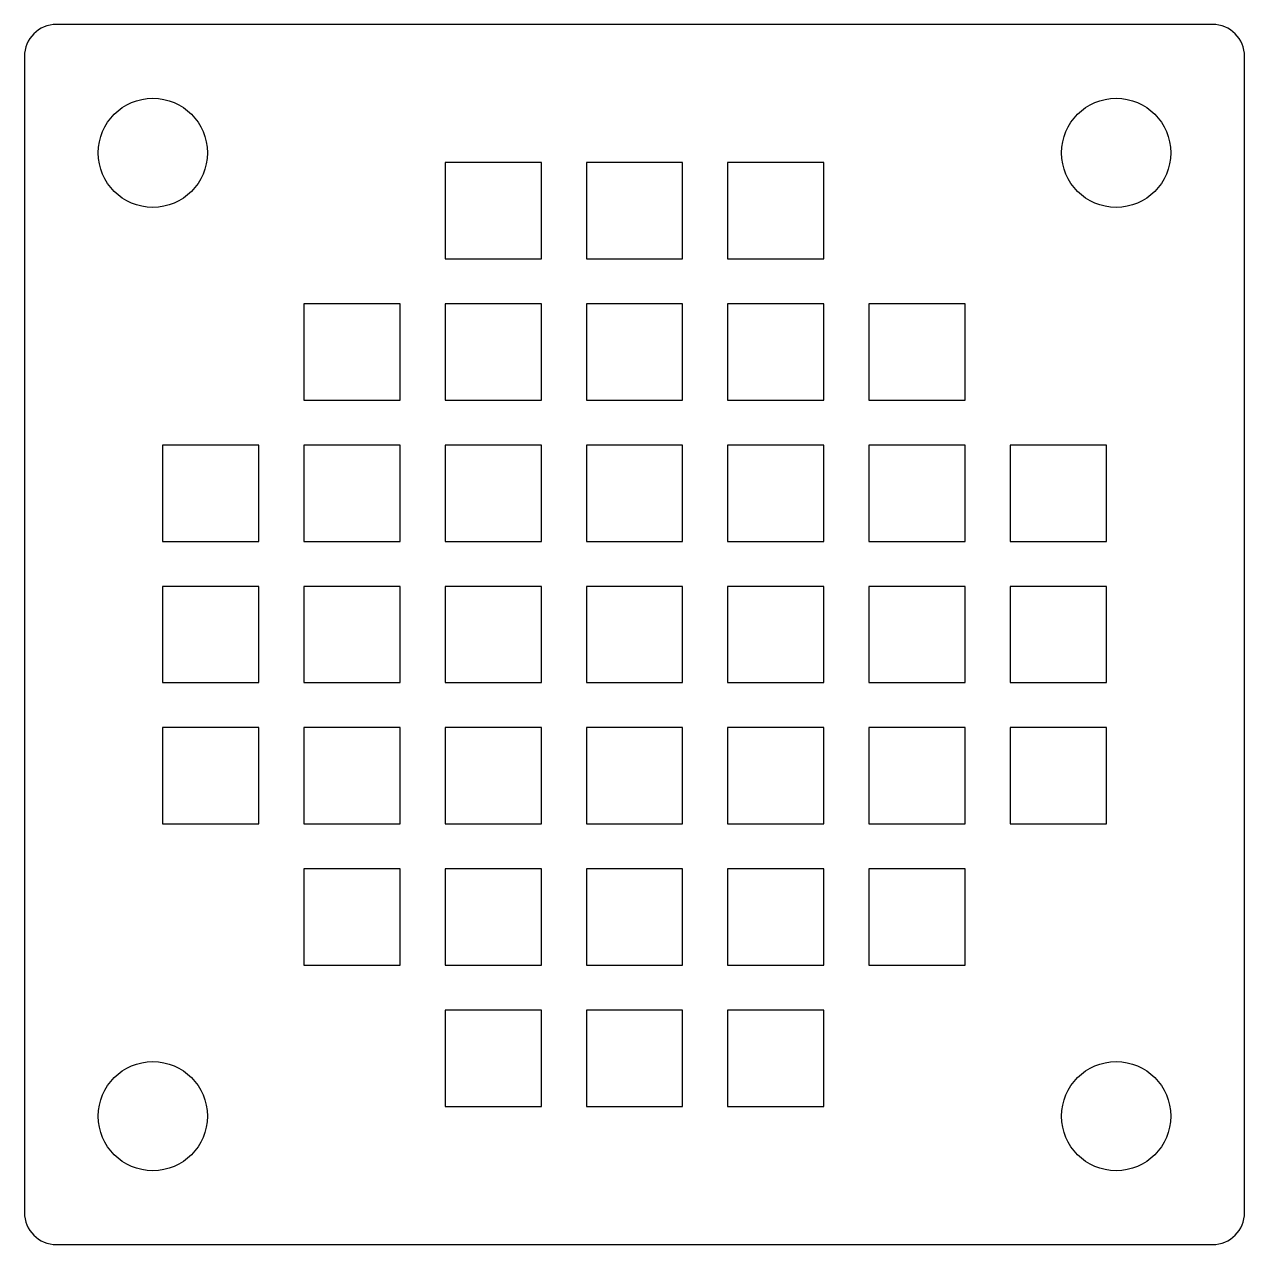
# Model space of a CAD drawing. Header units: millimetres. Extents: x -19 to 19, y -19 to 19.
import ezdxf

# ---------------------------------------------------------------- set-up
doc = ezdxf.new("R2010")
doc.units = ezdxf.units.MM

msp = doc.modelspace()

# ---------------------------------------------------------------- linework, layer by layer
at = {"layer": 'CUT'}
for p, q in [((18, 19), (-18, 19)), ((-19, 18), (-19, -18)), ((19, -18), (19, 18)), ((-2.9, 14.7), (-5.9, 14.7)), ((-5.9, 14.7), (-5.9, 11.7)), ((-2.9, 11.7), (-2.9, 14.7)), ((1.5, 14.7), (-1.5, 14.7)), ((-1.5, 14.7), (-1.5, 11.7)), ((1.5, 11.7), (1.5, 14.7)), ((5.9, 14.7), (2.9, 14.7)), ((2.9, 14.7), (2.9, 11.7)), ((5.9, 11.7), (5.9, 14.7)), ((-5.9, 11.7), (-2.9, 11.7)), ((-1.5, 11.7), (1.5, 11.7)), ((2.9, 11.7), (5.9, 11.7)), ((-7.3, 10.3), (-10.3, 10.3)), ((-10.3, 10.3), (-10.3, 7.3)), ((-7.3, 7.3), (-7.3, 10.3)), ((-2.9, 10.3), (-5.9, 10.3)), ((-5.9, 10.3), (-5.9, 7.3)), ((-2.9, 7.3), (-2.9, 10.3)), ((1.5, 10.3), (-1.5, 10.3)), ((-1.5, 10.3), (-1.5, 7.3)), ((1.5, 7.3), (1.5, 10.3)), ((5.9, 10.3), (2.9, 10.3)), ((2.9, 10.3), (2.9, 7.3)), ((5.9, 7.3), (5.9, 10.3)), ((10.3, 10.3), (7.3, 10.3)), ((7.3, 10.3), (7.3, 7.3)), ((10.3, 7.3), (10.3, 10.3)), ((-10.3, 7.3), (-7.3, 7.3)), ((-5.9, 7.3), (-2.9, 7.3)), ((-1.5, 7.3), (1.5, 7.3)), ((2.9, 7.3), (5.9, 7.3)), ((7.3, 7.3), (10.3, 7.3)), ((-11.7, 5.9), (-14.7, 5.9)), ((-14.7, 5.9), (-14.7, 2.9)), ((-11.7, 2.9), (-11.7, 5.9)), ((-7.3, 5.9), (-10.3, 5.9)), ((-10.3, 5.9), (-10.3, 2.9)), ((-7.3, 2.9), (-7.3, 5.9)), ((-2.9, 5.9), (-5.9, 5.9)), ((-5.9, 5.9), (-5.9, 2.9)), ((-2.9, 2.9), (-2.9, 5.9)), ((1.5, 5.9), (-1.5, 5.9)), ((-1.5, 5.9), (-1.5, 2.9)), ((1.5, 2.9), (1.5, 5.9)), ((5.9, 5.9), (2.9, 5.9)), ((2.9, 5.9), (2.9, 2.9)), ((5.9, 2.9), (5.9, 5.9)), ((10.3, 5.9), (7.3, 5.9)), ((7.3, 5.9), (7.3, 2.9)), ((10.3, 2.9), (10.3, 5.9)), ((14.7, 5.9), (11.7, 5.9)), ((11.7, 5.9), (11.7, 2.9)), ((14.7, 2.9), (14.7, 5.9)), ((-14.7, 2.9), (-11.7, 2.9)), ((-10.3, 2.9), (-7.3, 2.9)), ((-5.9, 2.9), (-2.9, 2.9)), ((-1.5, 2.9), (1.5, 2.9)), ((2.9, 2.9), (5.9, 2.9)), ((7.3, 2.9), (10.3, 2.9)), ((11.7, 2.9), (14.7, 2.9)), ((-11.7, 1.5), (-14.7, 1.5)), ((-14.7, 1.5), (-14.7, -1.5)), ((-11.7, -1.5), (-11.7, 1.5)), ((-7.3, 1.5), (-10.3, 1.5)), ((-10.3, 1.5), (-10.3, -1.5)), ((-7.3, -1.5), (-7.3, 1.5)), ((-2.9, 1.5), (-5.9, 1.5)), ((-5.9, 1.5), (-5.9, -1.5)), ((-2.9, -1.5), (-2.9, 1.5)), ((1.5, 1.5), (-1.5, 1.5)), ((-1.5, 1.5), (-1.5, -1.5)), ((1.5, -1.5), (1.5, 1.5)), ((5.9, 1.5), (2.9, 1.5)), ((2.9, 1.5), (2.9, -1.5)), ((5.9, -1.5), (5.9, 1.5)), ((10.3, 1.5), (7.3, 1.5)), ((7.3, 1.5), (7.3, -1.5)), ((10.3, -1.5), (10.3, 1.5)), ((14.7, 1.5), (11.7, 1.5)), ((11.7, 1.5), (11.7, -1.5)), ((14.7, -1.5), (14.7, 1.5)), ((-14.7, -1.5), (-11.7, -1.5)), ((-10.3, -1.5), (-7.3, -1.5)), ((-5.9, -1.5), (-2.9, -1.5)), ((-1.5, -1.5), (1.5, -1.5)), ((2.9, -1.5), (5.9, -1.5)), ((7.3, -1.5), (10.3, -1.5)), ((11.7, -1.5), (14.7, -1.5)), ((-11.7, -2.9), (-14.7, -2.9)), ((-14.7, -2.9), (-14.7, -5.9)), ((-11.7, -5.9), (-11.7, -2.9)), ((-7.3, -2.9), (-10.3, -2.9)), ((-10.3, -2.9), (-10.3, -5.9)), ((-7.3, -5.9), (-7.3, -2.9)), ((-2.9, -2.9), (-5.9, -2.9)), ((-5.9, -2.9), (-5.9, -5.9)), ((-2.9, -5.9), (-2.9, -2.9)), ((1.5, -2.9), (-1.5, -2.9)), ((-1.5, -2.9), (-1.5, -5.9)), ((1.5, -5.9), (1.5, -2.9)), ((5.9, -2.9), (2.9, -2.9)), ((2.9, -2.9), (2.9, -5.9)), ((5.9, -5.9), (5.9, -2.9)), ((10.3, -2.9), (7.3, -2.9)), ((7.3, -2.9), (7.3, -5.9)), ((10.3, -5.9), (10.3, -2.9)), ((14.7, -2.9), (11.7, -2.9)), ((11.7, -2.9), (11.7, -5.9)), ((14.7, -5.9), (14.7, -2.9)), ((-14.7, -5.9), (-11.7, -5.9)), ((-10.3, -5.9), (-7.3, -5.9)), ((-5.9, -5.9), (-2.9, -5.9)), ((-1.5, -5.9), (1.5, -5.9)), ((2.9, -5.9), (5.9, -5.9)), ((7.3, -5.9), (10.3, -5.9)), ((11.7, -5.9), (14.7, -5.9)), ((-7.3, -7.3), (-10.3, -7.3)), ((-10.3, -7.3), (-10.3, -10.3)), ((-7.3, -10.3), (-7.3, -7.3)), ((-2.9, -7.3), (-5.9, -7.3)), ((-5.9, -7.3), (-5.9, -10.3)), ((-2.9, -10.3), (-2.9, -7.3)), ((1.5, -7.3), (-1.5, -7.3)), ((-1.5, -7.3), (-1.5, -10.3)), ((1.5, -10.3), (1.5, -7.3)), ((5.9, -7.3), (2.9, -7.3)), ((2.9, -7.3), (2.9, -10.3)), ((5.9, -10.3), (5.9, -7.3)), ((10.3, -7.3), (7.3, -7.3)), ((7.3, -7.3), (7.3, -10.3)), ((10.3, -10.3), (10.3, -7.3)), ((-10.3, -10.3), (-7.3, -10.3)), ((-5.9, -10.3), (-2.9, -10.3)), ((-1.5, -10.3), (1.5, -10.3)), ((2.9, -10.3), (5.9, -10.3)), ((7.3, -10.3), (10.3, -10.3)), ((-2.9, -11.7), (-5.9, -11.7)), ((-5.9, -11.7), (-5.9, -14.7)), ((-2.9, -14.7), (-2.9, -11.7)), ((1.5, -11.7), (-1.5, -11.7)), ((-1.5, -11.7), (-1.5, -14.7)), ((1.5, -14.7), (1.5, -11.7)), ((5.9, -11.7), (2.9, -11.7)), ((2.9, -11.7), (2.9, -14.7)), ((5.9, -14.7), (5.9, -11.7)), ((-5.9, -14.7), (-2.9, -14.7)), ((-1.5, -14.7), (1.5, -14.7)), ((2.9, -14.7), (5.9, -14.7)), ((-18, -19), (18, -19))]:
    msp.add_line(p, q, dxfattribs=at)
for centre in [(-15, 15), (15, 15), (-15, -15), (15, -15)]:
    msp.add_circle(centre, 1.7, dxfattribs=at)
for centre, start, end in [((-18, 18), 90, 180), ((18, 18), 0, 90), ((-18, -18), 180, 270), ((18, -18), 270, 360)]:
    msp.add_arc(centre, 1, start, end, dxfattribs=at)

doc.saveas('drawing.dxf')
